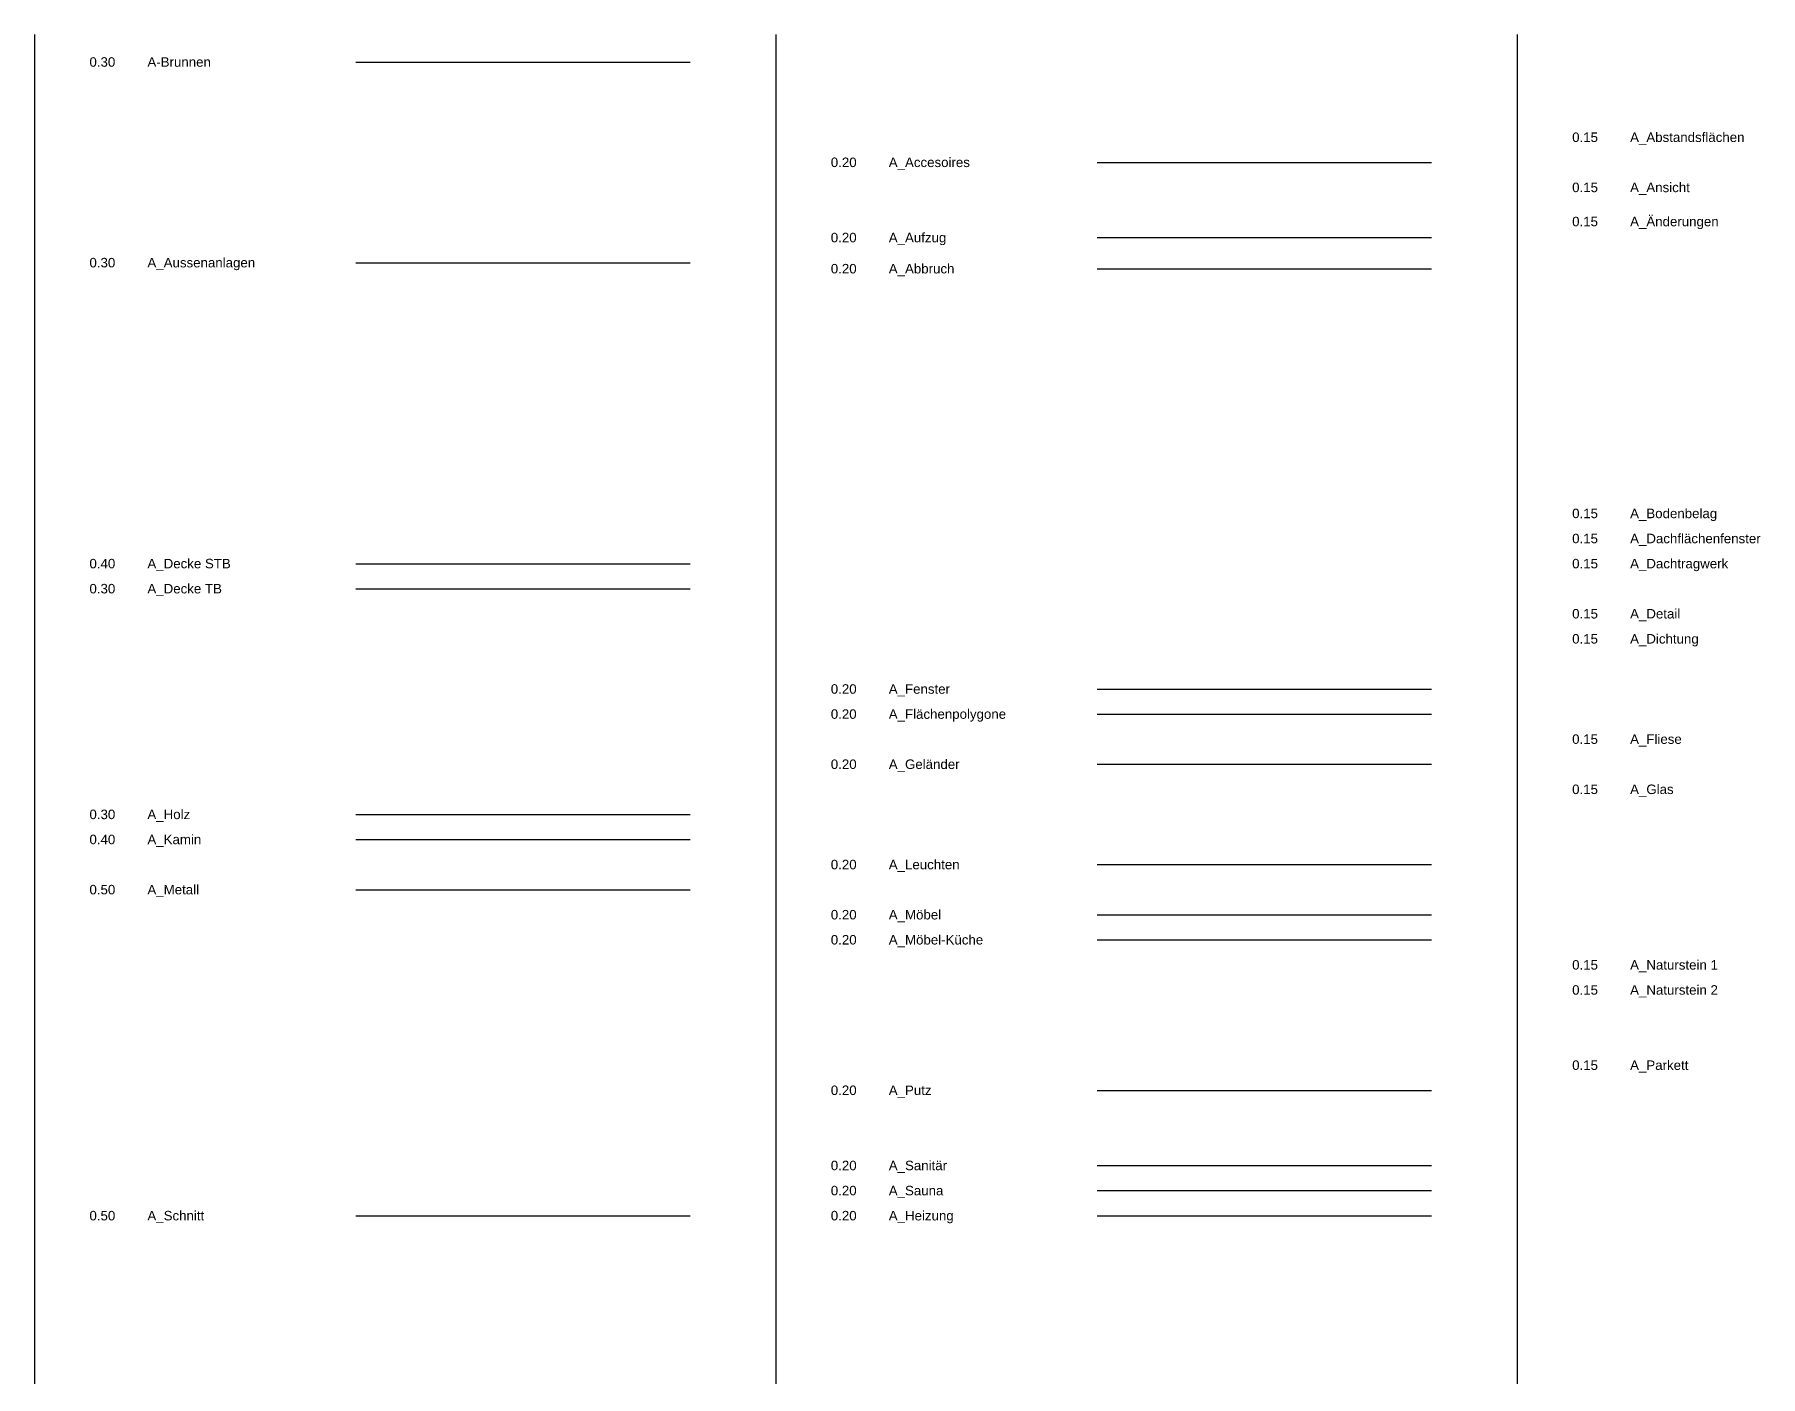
# Model space of a CAD drawing. Extents: x 17699 to 28884, y -7809 to 6608.
# Drawn here: x 17855 to 22396, y 3069 to 6601 of the extents above; entities that cross this region are included whole.
import ezdxf

# ---------------------------------------------------------------- set-up
doc = ezdxf.new("R2010")
doc.units = 0
doc.linetypes.add('PUNKT', pattern=[6.35, 0, -6.35])
doc.linetypes.add('VERDECKT', pattern=[9.525, 6.35, -3.175])
for name, color, linetype in [('A-Brunnen', 6, 'Continuous'), ('A_Abbruch', 2, 'Continuous'), ('A_Abstandsflächen', 9, 'PUNKT'), ('A_Accessoires', 2, 'Continuous'), ('A_Ansicht', 9, 'Continuous'), ('A_Aufzug', 2, 'Continuous'), ('A_Aussenanlagen', 6, 'Continuous'), ('A_Bodenbelag', 9, 'Continuous'), ('A_Dachflächenfenster', 9, 'VERDECKT'), ('A_Decke TB', 6, 'Continuous'), ('A_Decke-STB', 3, 'Continuous'), ('A_Detail', 9, 'Continuous'), ('A_Dichtung', 9, 'Continuous'), ('A_Fenster', 4, 'Continuous'), ('A_Fliese', 9, 'Continuous'), ('A_Geländer', 2, 'Continuous'), ('A_Glas', 9, 'Continuous'), ('A_Heizung', 9, 'Continuous'), ('A_Holz', 6, 'Continuous'), ('A_Kamin', 1, 'Continuous'), ('A_Leuchten', 2, 'Continuous'), ('A_Metall', 6, 'Continuous'), ('A_Möbel', 2, 'Continuous'), ('A_Möbel-Küche', 2, 'Continuous'), ('A_Naturstein 1', 9, 'Continuous'), ('A_Naturstein 2', 9, 'Continuous'), ('A_Parkett', 9, 'Continuous'), ('A_Putz', 4, 'Continuous'), ('A_Sanitär', 4, 'Continuous'), ('A_Sauna', 2, 'Continuous'), ('A_Schnitt', 5, 'Continuous'), ('A_Verdeckt', 9, 'VERDECKT'), ('A_Änderungen', 10, 'Continuous')]:
    doc.layers.add(name, color=color, linetype=linetype)
doc.layers.add('A_Dachtragwerk', color=9, linetype='Continuous', lineweight=15)
doc.layers.add('A_Flächenpolygone', color=231, linetype='Continuous', plot=False)
doc.styles.add('ARIAL', font='arial.ttf')
doc.styles.get("Standard").update_dxf_attribs({"font": 'txt.shx'})
doc.linetypes.add('ABBRUCHLINIE', pattern='A,7.5,0,["X",Standard,S=2,R=0,X=0,Y=-1],-1', length=8.5)

msp = doc.modelspace()

# ---------------------------------------------------------------- linework, layer by layer
for points in [[(17854.703, 6601.338), (17854.703, 1839.953)], [(19805.393, 6601.338), (19805.393, 1839.953)], [(21756.083, 6601.338), (21756.083, 1839.953)]]:
    msp.add_lwpolyline(points)
at = {"layer": 'A-Brunnen'}
msp.add_line((18700.024, 6528.748), (19579.479, 6528.748), dxfattribs=at)
at = {"layer": 'A_Abbruch', "linetype": 'ABBRUCHLINIE', "ltscale": 10}
msp.add_line((20650.715, 5984.693), (21530.169, 5984.693), dxfattribs=at)
at = {"layer": 'A_Accessoires'}
msp.add_line((20650.715, 6264.678), (21530.169, 6264.678), dxfattribs=at)
at = {"layer": 'A_Aufzug'}
msp.add_line((20650.715, 6066.626), (21530.169, 6066.626), dxfattribs=at)
at = {"layer": 'A_Aussenanlagen'}
msp.add_line((18700.024, 6000.608), (19579.479, 6000.608), dxfattribs=at)
at = {"layer": 'A_Decke TB'}
msp.add_line((18700.024, 5142.382), (19579.479, 5142.382), dxfattribs=at)
at = {"layer": 'A_Decke-STB'}
msp.add_line((18700.024, 5208.399), (19579.479, 5208.399), dxfattribs=at)
at = {"layer": 'A_Fenster'}
msp.add_line((20650.715, 4878.312), (21530.169, 4878.312), dxfattribs=at)
at = {"layer": 'A_Flächenpolygone'}
msp.add_line((20650.715, 4812.294), (21530.169, 4812.294), dxfattribs=at)
at = {"layer": 'A_Geländer'}
msp.add_line((20650.715, 4680.26), (21530.169, 4680.26), dxfattribs=at)
at = {"layer": 'A_Heizung'}
msp.add_line((20650.715, 3491.946), (21530.169, 3491.946), dxfattribs=at)
at = {"layer": 'A_Holz'}
msp.add_line((18700.024, 4548.225), (19579.479, 4548.225), dxfattribs=at)
at = {"layer": 'A_Kamin'}
msp.add_line((18700.024, 4482.207), (19579.479, 4482.207), dxfattribs=at)
at = {"layer": 'A_Leuchten'}
msp.add_line((20650.715, 4416.19), (21530.169, 4416.19), dxfattribs=at)
at = {"layer": 'A_Metall'}
msp.add_line((18700.024, 4350.172), (19579.479, 4350.172), dxfattribs=at)
at = {"layer": 'A_Möbel'}
msp.add_line((20650.715, 4284.155), (21530.169, 4284.155), dxfattribs=at)
at = {"layer": 'A_Möbel-Küche'}
msp.add_line((20650.715, 4218.137), (21530.169, 4218.137), dxfattribs=at)
at = {"layer": 'A_Putz'}
msp.add_line((20650.715, 3822.033), (21530.169, 3822.033), dxfattribs=at)
at = {"layer": 'A_Sanitär'}
msp.add_line((20650.715, 3623.98), (21530.169, 3623.98), dxfattribs=at)
at = {"layer": 'A_Sauna'}
msp.add_line((20650.715, 3557.963), (21530.169, 3557.963), dxfattribs=at)
at = {"layer": 'A_Schnitt'}
msp.add_line((18700.024, 3491.946), (19579.479, 3491.946), dxfattribs=at)

# ---------------------------------------------------------------- texts
at = {"layer": 'A-Brunnen', "char_height": 25, "width": 7059.53558, "attachment_point": 1, "style": 'ARIAL'}
for s, insert in [('0.30', (17999.259, 6541.468)), ('A-Brunnen ', (18151.802, 6541.468))]:
    msp.add_mtext(s, dxfattribs=dict(at, insert=insert))
at = {"layer": 'A_Abbruch', "char_height": 25, "width": 7059.53558, "attachment_point": 1, "style": 'ARIAL'}
for s, insert in [('0.20', (19949.949, 5997.413)), ('A_Abbruch', (20102.492, 5997.413))]:
    msp.add_mtext(s, dxfattribs=dict(at, insert=insert))
at = {"layer": 'A_Abstandsflächen', "ltscale": 5, "char_height": 25, "width": 7059.53558, "attachment_point": 1, "style": 'ARIAL'}
for s, insert in [('0.15', (21900.64, 6343.415)), ('A_Abstandsflächen ', (22053.182, 6343.415))]:
    msp.add_mtext(s, dxfattribs=dict(at, insert=insert))
at = {"layer": 'A_Accessoires', "char_height": 25, "width": 7059.53558, "attachment_point": 1, "style": 'ARIAL'}
for s, insert in [('0.20', (19949.949, 6277.398)), ('A_Accesoires ', (20102.492, 6277.398))]:
    msp.add_mtext(s, dxfattribs=dict(at, insert=insert))
at = {"layer": 'A_Ansicht', "ltscale": 5, "char_height": 25, "width": 7059.53558, "attachment_point": 1, "style": 'ARIAL'}
for s, insert in [('0.15', (21900.64, 6211.381)), ('A_Ansicht ', (22053.182, 6211.381))]:
    msp.add_mtext(s, dxfattribs=dict(at, insert=insert))
at = {"layer": 'A_Aufzug', "char_height": 25, "width": 7059.53558, "attachment_point": 1, "style": 'ARIAL'}
for s, insert in [('0.20', (19949.949, 6079.346)), ('A_Aufzug ', (20102.492, 6079.346))]:
    msp.add_mtext(s, dxfattribs=dict(at, insert=insert))
at = {"layer": 'A_Aussenanlagen', "char_height": 25, "width": 7059.53558, "attachment_point": 1, "style": 'ARIAL'}
for s, insert in [('0.30', (17999.259, 6013.328)), ('A_Aussenanlagen ', (18151.802, 6013.328))]:
    msp.add_mtext(s, dxfattribs=dict(at, insert=insert))
at = {"layer": 'A_Bodenbelag', "char_height": 25, "width": 7059.53558, "attachment_point": 1, "style": 'ARIAL'}
for s, insert in [('0.15', (21900.64, 5353.154)), ('A_Bodenbelag', (22053.182, 5353.154))]:
    msp.add_mtext(s, dxfattribs=dict(at, insert=insert))
at = {"layer": 'A_Dachflächenfenster', "insert": (22053.182, 5287.136), "char_height": 25, "width": 7059.53558, "attachment_point": 1, "style": 'ARIAL'}
msp.add_mtext('A_Dachflächenfenster', dxfattribs=at)
at = {"layer": 'A_Dachtragwerk', "char_height": 25, "attachment_point": 1, "style": 'ARIAL'}
for s, insert, width in [('0.15', (21900.64, 5221.119), 70.08361), ('A_Dachtragwerk', (22053.182, 5221.119), 7059.53558)]:
    msp.add_mtext(s, dxfattribs=dict(at, insert=insert, width=width))
at = {"layer": 'A_Decke TB', "char_height": 25, "width": 7059.53558, "attachment_point": 1, "style": 'ARIAL'}
for s, insert in [('0.30', (17999.259, 5155.102)), ('A_Decke TB', (18151.802, 5155.102))]:
    msp.add_mtext(s, dxfattribs=dict(at, insert=insert))
at = {"layer": 'A_Decke-STB', "char_height": 25, "attachment_point": 1, "style": 'ARIAL'}
for s, insert, width in [('0.40', (17999.259, 5221.119), 70.08361), ('A_Decke STB', (18151.802, 5221.119), 7059.53558)]:
    msp.add_mtext(s, dxfattribs=dict(at, insert=insert, width=width))
at = {"layer": 'A_Detail', "char_height": 25, "attachment_point": 1, "style": 'ARIAL'}
for s, insert, width in [('0.15', (21900.64, 5089.084), 70.08361), ('A_Detail', (22053.182, 5089.084), 7059.53558)]:
    msp.add_mtext(s, dxfattribs=dict(at, insert=insert, width=width))
at = {"layer": 'A_Dichtung', "char_height": 25, "attachment_point": 1, "style": 'ARIAL'}
for s, insert, width in [('0.15', (21900.64, 5023.067), 70.08361), ('A_Dichtung', (22053.182, 5023.067), 7059.53558)]:
    msp.add_mtext(s, dxfattribs=dict(at, insert=insert, width=width))
at = {"layer": 'A_Fenster', "char_height": 25, "width": 7059.53558, "attachment_point": 1, "style": 'ARIAL'}
for s, insert in [('0.20', (19949.949, 4891.032)), ('A_Fenster', (20102.492, 4891.032))]:
    msp.add_mtext(s, dxfattribs=dict(at, insert=insert))
at = {"layer": 'A_Fliese', "char_height": 25, "width": 7059.53558, "attachment_point": 1, "style": 'ARIAL'}
for s, insert in [('0.15', (21900.64, 4758.997)), ('A_Fliese ', (22053.182, 4758.997))]:
    msp.add_mtext(s, dxfattribs=dict(at, insert=insert))
at = {"layer": 'A_Flächenpolygone', "char_height": 25, "width": 7059.53558, "attachment_point": 1, "style": 'ARIAL'}
for s, insert in [('0.20', (19949.949, 4825.014)), ('A_Flächenpolygone', (20102.492, 4825.014))]:
    msp.add_mtext(s, dxfattribs=dict(at, insert=insert))
at = {"layer": 'A_Geländer', "char_height": 25, "width": 7059.53558, "attachment_point": 1, "style": 'ARIAL'}
for s, insert in [('0.20', (19949.949, 4692.979)), ('A_Geländer', (20102.492, 4692.979))]:
    msp.add_mtext(s, dxfattribs=dict(at, insert=insert))
at = {"layer": 'A_Glas', "insert": (22053.182, 4626.962), "char_height": 25, "width": 7059.53558, "attachment_point": 1, "style": 'ARIAL'}
msp.add_mtext('A_Glas', dxfattribs=at)
at = {"layer": 'A_Heizung', "char_height": 25, "width": 7059.53558, "attachment_point": 1, "style": 'ARIAL'}
for s, insert in [('0.20', (19949.949, 3504.666)), ('A_Heizung', (20102.492, 3504.666))]:
    msp.add_mtext(s, dxfattribs=dict(at, insert=insert))
at = {"layer": 'A_Holz', "char_height": 25, "width": 7059.53558, "attachment_point": 1, "style": 'ARIAL'}
for s, insert in [('0.30', (17999.259, 4560.945)), ('A_Holz ', (18151.802, 4560.945))]:
    msp.add_mtext(s, dxfattribs=dict(at, insert=insert))
at = {"layer": 'A_Kamin', "char_height": 25, "attachment_point": 1, "style": 'ARIAL'}
for s, insert, width in [('A_Kamin', (18151.802, 4494.927), 7059.53558), ('0.40', (17999.259, 4494.927), 70.08361)]:
    msp.add_mtext(s, dxfattribs=dict(at, insert=insert, width=width))
at = {"layer": 'A_Leuchten', "char_height": 25, "width": 7059.53558, "attachment_point": 1, "style": 'ARIAL'}
for s, insert in [('0.20', (19949.949, 4428.91)), ('A_Leuchten ', (20102.492, 4428.91))]:
    msp.add_mtext(s, dxfattribs=dict(at, insert=insert))
at = {"layer": 'A_Metall', "char_height": 25, "width": 7059.53558, "attachment_point": 1, "style": 'ARIAL'}
for s, insert in [('0.50', (17999.259, 4362.892)), ('A_Metall', (18151.802, 4362.892))]:
    msp.add_mtext(s, dxfattribs=dict(at, insert=insert))
at = {"layer": 'A_Möbel', "char_height": 25, "width": 7059.53558, "attachment_point": 1, "style": 'ARIAL'}
for s, insert in [('0.20', (19949.949, 4296.875)), ('A_Möbel', (20102.492, 4296.875))]:
    msp.add_mtext(s, dxfattribs=dict(at, insert=insert))
at = {"layer": 'A_Möbel-Küche', "char_height": 25, "width": 7059.53558, "attachment_point": 1, "style": 'ARIAL'}
for s, insert in [('0.20', (19949.949, 4230.857)), ('A_Möbel-Küche ', (20102.492, 4230.857))]:
    msp.add_mtext(s, dxfattribs=dict(at, insert=insert))
at = {"layer": 'A_Naturstein 1', "char_height": 25, "width": 7059.53558, "attachment_point": 1, "style": 'ARIAL'}
for s, insert in [('0.15', (21900.64, 4164.84)), ('A_Naturstein 1', (22053.182, 4164.84))]:
    msp.add_mtext(s, dxfattribs=dict(at, insert=insert))
at = {"layer": 'A_Naturstein 2', "char_height": 25, "width": 7059.53558, "attachment_point": 1, "style": 'ARIAL'}
for s, insert in [('0.15', (21900.64, 4098.823)), ('A_Naturstein 2', (22053.182, 4098.823))]:
    msp.add_mtext(s, dxfattribs=dict(at, insert=insert))
at = {"layer": 'A_Parkett', "char_height": 25, "width": 7059.53558, "attachment_point": 1, "style": 'ARIAL'}
for s, insert in [('0.15', (21900.64, 3900.77)), ('A_Parkett', (22053.182, 3900.77))]:
    msp.add_mtext(s, dxfattribs=dict(at, insert=insert))
at = {"layer": 'A_Putz', "char_height": 25, "width": 7059.53558, "attachment_point": 1, "style": 'ARIAL'}
for s, insert in [('0.20', (19949.949, 3834.753)), ('A_Putz ', (20102.492, 3834.753))]:
    msp.add_mtext(s, dxfattribs=dict(at, insert=insert))
at = {"layer": 'A_Sanitär', "char_height": 25, "width": 7059.53558, "attachment_point": 1, "style": 'ARIAL'}
for s, insert in [('0.20', (19949.949, 3636.7)), ('A_Sanitär ', (20102.492, 3636.7))]:
    msp.add_mtext(s, dxfattribs=dict(at, insert=insert))
at = {"layer": 'A_Sauna', "char_height": 25, "width": 7059.53558, "attachment_point": 1, "style": 'ARIAL'}
for s, insert in [('0.20', (19949.949, 3570.683)), ('A_Sauna', (20102.492, 3570.683))]:
    msp.add_mtext(s, dxfattribs=dict(at, insert=insert))
at = {"layer": 'A_Schnitt', "char_height": 25, "width": 7059.53558, "attachment_point": 1, "style": 'ARIAL'}
for s, insert in [('0.50', (17999.259, 3504.666)), ('A_Schnitt', (18151.802, 3504.666))]:
    msp.add_mtext(s, dxfattribs=dict(at, insert=insert))
at = {"layer": 'A_Verdeckt', "char_height": 25, "width": 70.08361, "attachment_point": 1, "style": 'ARIAL'}
for insert in [(21900.64, 5287.136), (21900.64, 4626.962)]:
    msp.add_mtext('0.15', dxfattribs=dict(at, insert=insert))
at = {"layer": 'A_Änderungen', "ltscale": 5, "char_height": 25, "width": 7059.53558, "attachment_point": 1, "style": 'ARIAL'}
for s, insert in [('0.15', (21900.64, 6121.561)), ('\\pt125,150;A_Änderungen ', (22053.182, 6121.561))]:
    msp.add_mtext(s, dxfattribs=dict(at, insert=insert))

doc.saveas('drawing.dxf')
